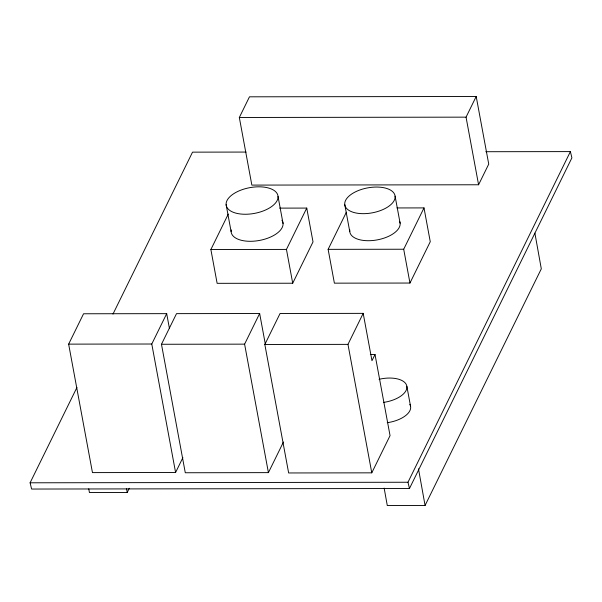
<?xml version="1.0" encoding="UTF-8"?>
<svg xmlns="http://www.w3.org/2000/svg" width="602" height="602" viewBox="0 0 602 602"><rect width="100%" height="100%" fill="white"/><g stroke="black" fill="none" stroke-linecap="round" stroke-linejoin="round"><path stroke-width="0.9" d="M182.895 457.61L175.588 472.487L92.46 472.608L68.643 344.133L83.558 313.77L166.686 313.65L169.388 328.218M485.799 151.719L570.395 151.599L571.9 157.852L409.473 488.5L31.605 489.05L30.1 482.796L76.921 387.485M112.973 314.093L192.527 152.148L246.105 152.065M239.325 117.48L249.476 96.817L476.197 96.486L488.734 164.105L478.582 184.769L251.854 185.1L239.325 117.48L466.046 117.149L476.197 96.486M175.588 472.487L151.779 344.013L166.686 313.65M283.437 442.041L268.417 472.63L185.281 472.751L161.471 344.269L176.521 313.642L259.65 313.514L265.384 344.464M279.689 208.119L306.749 208.081L313.017 241.891L292.715 283.226L217.134 283.331L210.873 249.521L228.271 214.094M88.772 488.862L89.427 492.526L127.218 492.474L129.28 488.267M292.715 283.226L286.447 249.416L306.749 208.081M268.417 472.63L244.6 344.148L259.65 313.514M375.016 354.503L390.051 435.645L371.78 472.841L288.644 472.961L264.835 344.487L280.065 313.491L363.194 313.364L371.968 360.703L375.016 354.503L370.343 354.51M396.944 207.946L424.004 207.908L430.264 241.718L409.962 283.045L334.388 283.158L328.128 249.348L346.353 212.235M371.78 472.841L347.971 344.367L363.194 313.364M409.962 283.045L403.701 249.236L424.004 207.908M409.473 488.5L407.975 482.247L570.395 151.599M384.151 488.117L387.282 505.514L425.072 505.462L541.303 268.838L534.885 233.117M210.873 249.521L286.447 249.416M328.128 249.348L403.701 249.236M68.643 344.133L151.779 344.013M161.471 344.269L244.6 344.148M264.835 344.487L347.971 344.367M30.1 482.796L407.975 482.247M466.046 117.149L478.582 184.769M395.1 196.177A25.532 12.687 -10.5 0 1 358.536 213.401A25.532 12.687 -10.5 0 1 356.151 191.511A25.532 12.687 -10.5 0 1 395.1 196.177L400.112 223.229M406.854 386.296L410.609 406.583M344.758 204.552L349.77 231.597M278.041 196.47A26.307 13.078 -10.5 0 1 239.897 213.921A26.307 13.078 -10.5 0 1 238.294 191.218A26.307 13.078 -10.5 0 1 278.041 196.47L283.053 223.515M226.111 204.597L231.123 231.65M418.48 468.823L425.072 505.462M126.555 488.809L127.218 492.474M409.811 404.378A23.779 11.814 -10.5 0 1 387.244 422.694M399.72 221.611A25.532 12.687 -10.5 0 1 376.318 240.047A25.532 12.687 -10.5 0 1 349.807 229.911M281.924 220.264A26.307 13.078 -10.5 0 1 259.71 240.394A26.307 13.078 -10.5 0 1 231.228 229.904M379.049 379.298A23.779 11.814 -10.5 0 1 406.817 386.078A23.779 11.814 -10.5 0 1 383.482 402.407"/></g></svg>
